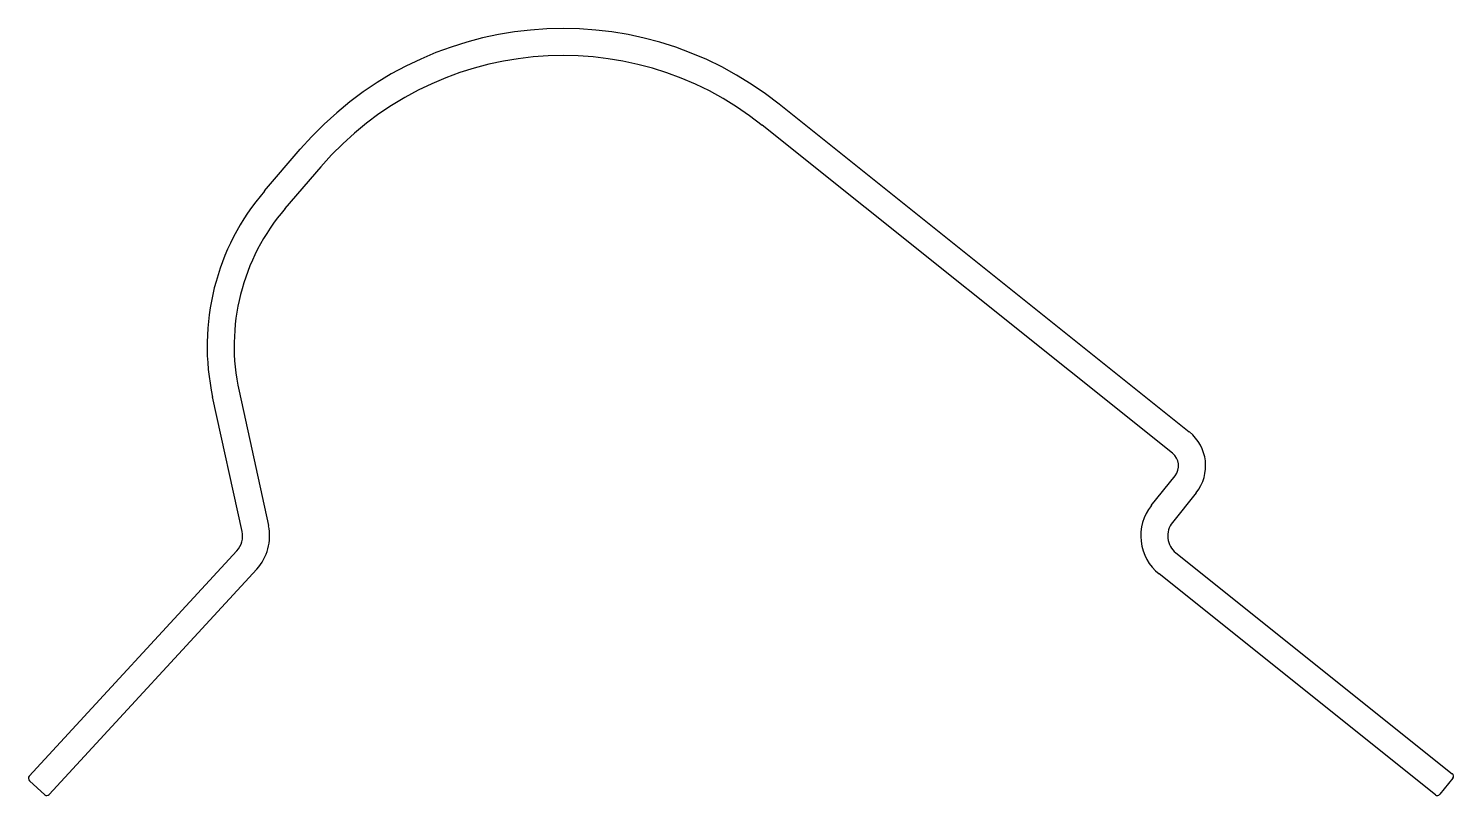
# Model space of a CAD drawing. Extents: x 1469 to 1601, y 1700 to 1771.
import ezdxf

# ---------------------------------------------------------------- set-up
doc = ezdxf.new("R2010")
doc.units = 0
doc.layers.get('0').update_dxf_attribs({"linetype": 'CONTINUOUS'})

msp = doc.modelspace()

# ---------------------------------------------------------------- linework, layer by layer
for p, q in [((1576.61, 1734.05), (1538.7, 1764.35)), ((1575.05, 1732.1), (1537.14, 1762.4)), ((1491.13, 1756.33), (1494.44, 1760.19)), ((1496.34, 1758.56), (1493.03, 1754.7)), ((1489.06, 1724.86), (1486.34, 1737.29)), ((1488.78, 1737.83), (1491.5, 1725.4)), ((1573.1, 1727.26), (1575.29, 1729.99)), ((1577.24, 1728.43), (1575.06, 1725.7)), ((1469.4, 1702.24), (1488.58, 1723.08)), ((1575.37, 1722.89), (1600.92, 1702.47)), ((1490.42, 1721.38), (1471.24, 1700.55)), ((1599.36, 1700.52), (1573.81, 1720.93)), ((1470.82, 1700.53), (1469.42, 1701.82)), ((1600.96, 1702.05), (1599.78, 1700.57))]:
    msp.add_line(p, q)
for centre, radius, start, end in [((1518.73, 1739.35), 32, 51.3702, 139.3702), ((1518.73, 1739.35), 29.5, 51.3702, 139.3702), ((1507.83, 1742), 22, 139.3702, 192.3702), ((1507.83, 1742), 19.5, 139.3702, 192.3702), ((1574.12, 1730.93), 4, 321.3702, 51.3702), ((1574.12, 1730.93), 1.5, 321.3702, 51.3702), ((1576.62, 1724.45), 4.5, 141.3702, 231.3702), ((1487.11, 1724.43), 4.5, 317.3702, 12.3702), ((1576.62, 1724.45), 2, 141.3702, 231.3702), ((1487.11, 1724.43), 2, 317.3702, 12.3702), ((1469.62, 1702.04), 0.3, 137.3702, 227.3702), ((1600.73, 1702.24), 0.3, 321.3702, 51.3702), ((1471.02, 1700.75), 0.3, 227.3702, 317.3702), ((1599.54, 1700.75), 0.3, 231.3702, 321.3702)]:
    msp.add_arc(centre, radius, start, end)

doc.saveas('drawing.dxf')
